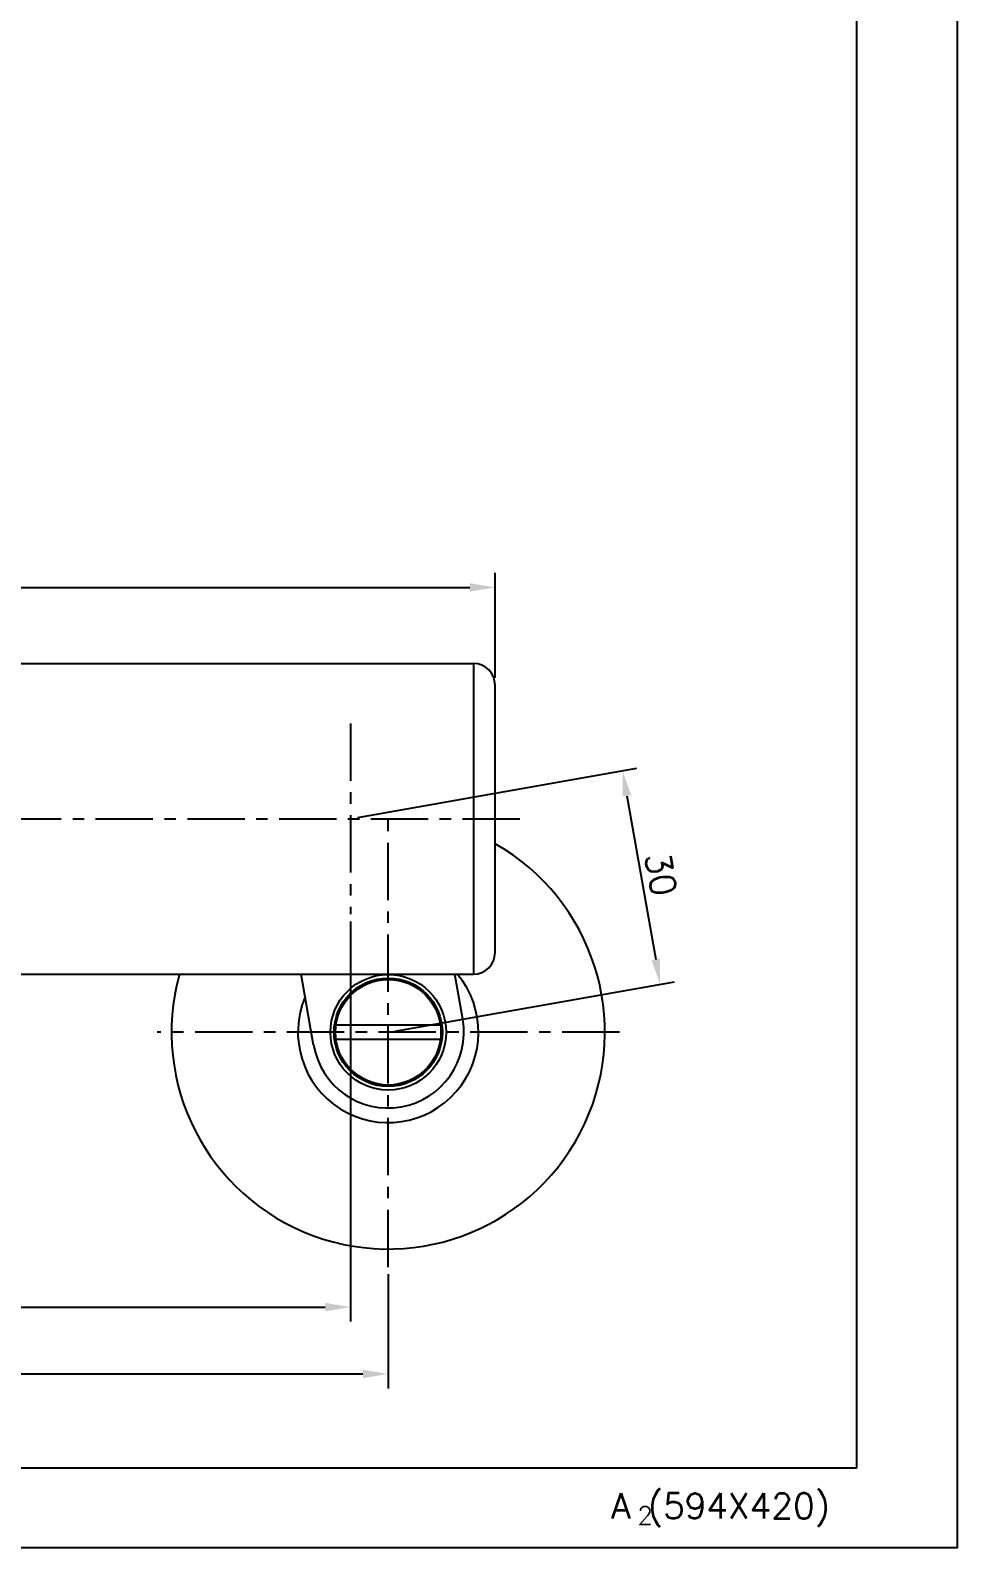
# Model space of a CAD drawing. Header units: millimetres. Extents: x 13335 to 13929, y 3069 to 3489.
# Drawn here: x 13801.1 to 13929.5, y 3069 to 3279 of the extents above; entities that cross this region are included whole.
import ezdxf

# ---------------------------------------------------------------- set-up
doc = ezdxf.new("R2010")
doc.units = ezdxf.units.MM
doc.header["$LTSCALE"] = 0.25
doc.linetypes.add('CENTER', pattern=[50.8, 31.75, -6.35, 6.35, -6.35])
doc.layers.get('0').update_dxf_attribs({"color": 2})
for name, color, linetype in [('08_ALL_FEATURES', 7, 'Continuous'), ('CENTER', 1, 'CENTER'), ('D', 2, 'Continuous'), ('DWG', 7, 'Continuous'), ('TXT', 4, 'Continuous')]:
    doc.layers.add(name, color=color, linetype=linetype)
doc.styles.add('GHS', font='romans.shx', dxfattribs={"height": 3.5, "bigfont": 'ghs.shx'})
doc.dimstyles.new('HONG', dxfattribs={"dimscale": 0, "dimtxt": 3.5, "dimasz": 3.5, "dimexe": 2, "dimexo": 1, "dimgap": 1, "dimtad": 1, "dimdec": 4, "dimdsep": 46, "dimtxsty": 'GHS', "dimcen": 3, "dimclrd": 2, "dimclre": 2, "dimclrt": 2, "dimadec": 0, "dimazin": 0, "dimtfac": 1, "dimtdec": 4, "dimtmove": 0, "dimatfit": 2, "dimfxl": 0, "dimtvp": 1, "dimtolj": 1, "dimarcsym": 0})

# ---------------------------------------------------------------- blocks, each defined once
blk = doc.blocks.new('*D8')
at = {"layer": 'Defpoints', "color": 0}
for p in [(13695.42, 3156.65), (13845.42, 3156.65), (13845.42, 3102.27)]:
    blk.add_point(p, dxfattribs=at)
at = {"layer": 'DWG', "color": 2, "lineweight": -2}
for p, q in [((13695.42, 3155.65), (13695.42, 3100.27)), ((13845.42, 3155.65), (13845.42, 3100.27)), ((13698.92, 3102.27), (13841.92, 3102.27))]:
    blk.add_line(p, q, dxfattribs=at)
at = {"layer": 'DWG', "color": 2}
for points in [[(13698.92, 3102.85), (13698.92, 3101.68), (13695.42, 3102.27)], [(13841.92, 3102.85), (13841.92, 3101.68), (13845.42, 3102.27)]]:
    blk.add_solid(points, dxfattribs=at)
at = {"layer": 'DWG', "color": 2, "insert": (13770.42, 3105.02), "char_height": 3.5, "attachment_point": 5, "style": 'GHS'}
blk.add_mtext('\\A1;150', dxfattribs=at)
blk = doc.blocks.new('*D9')
at = {"layer": 'Defpoints', "color": 0}
for p in [(13690.21, 3107.81), (13850.63, 3107.81), (13850.63, 3093.01)]:
    blk.add_point(p, dxfattribs=at)
at = {"layer": 'DWG', "color": 2, "lineweight": -2}
for p, q in [((13690.21, 3106.81), (13690.21, 3091.01)), ((13850.63, 3106.81), (13850.63, 3091.01)), ((13693.71, 3093.01), (13847.13, 3093.01))]:
    blk.add_line(p, q, dxfattribs=at)
at = {"layer": 'DWG', "color": 2}
for points in [[(13693.71, 3093.59), (13693.71, 3092.43), (13690.21, 3093.01)], [(13847.13, 3093.59), (13847.13, 3092.43), (13850.63, 3093.01)]]:
    blk.add_solid(points, dxfattribs=at)
at = {"layer": 'DWG', "color": 2, "insert": (13770.42, 3095.76), "char_height": 3.5, "attachment_point": 5, "style": 'GHS'}
blk.add_mtext('\\A1;150~180', dxfattribs=at)
blk = doc.blocks.new('*D7')
at = {"layer": 'Defpoints', "color": 0}
for p in [(13845.42, 3169.85), (13888.28, 3146.94), (13850.63, 3140.31)]:
    blk.add_point(p, dxfattribs=at)
at = {"layer": 'DWG', "color": 2, "lineweight": -2}
for p, q in [((13846.41, 3170.02), (13885.04, 3176.84)), ((13883.67, 3173.04), (13887.67, 3150.39)), ((13851.61, 3140.48), (13890.25, 3147.29))]:
    blk.add_line(p, q, dxfattribs=at)
at = {"layer": 'DWG', "color": 2}
for points in [[(13884.25, 3173.14), (13883.1, 3172.94), (13883.07, 3176.49)], [(13888.24, 3150.49), (13887.09, 3150.29), (13888.28, 3146.94)]]:
    blk.add_solid(points, dxfattribs=at)
at = {"layer": 'DWG', "color": 2, "insert": (13888.38, 3162.19), "char_height": 3.5, "attachment_point": 5, "rotation": 280, "style": 'GHS'}
blk.add_mtext('\\A1;30', dxfattribs=at)

msp = doc.modelspace()

# ---------------------------------------------------------------- linework, layer by layer
at = {"linetype": 'Continuous'}
msp.add_lwpolyline([(13335.46723, 3068.97362), (13929.46723, 3068.97362), (13929.46723, 3488.97362), (13335.46723, 3488.97362)], close=True, dxfattribs=at)
at = {"layer": '08_ALL_FEATURES', "color": 7, "linetype": 'Continuous'}
for radius, start, end in [(30, 164.4463202, 60.4608285), (12.5, 156.7976458, 40.0561913), (10.4775, 189.8475259, 9.8471164)]:
    msp.add_arc((13850.62974, 3140.30557), radius, start, end, dxfattribs=at)
at = {"layer": 'CENTER'}
for p, q in [((13845.4203, 3183.0498), (13845.4203, 3156.6498)), ((13670.4203, 3169.8498), (13870.4203, 3169.8498)), ((13850.62974, 3107.80557), (13850.62974, 3169.80557)), ((13882.62974, 3140.30557), (13818.62974, 3140.30557))]:
    msp.add_line(p, q, dxfattribs=at)
at = {"layer": 'D'}
msp.add_circle((13850.62974, 3140.30557), 8, dxfattribs=at)
at = {"layer": 'DWG', "color": 2}
for p, q in [((13865.4203, 3189.34979), (13865.4203, 3203.87331)), ((13790.00622, 3201.87331), (13861.9203, 3201.87331))]:
    msp.add_line(p, q, dxfattribs=at)
at = {"layer": 'DWG'}
for p, q in [((13791.56112, 3191.3498), (13862.4203, 3191.3498)), ((13862.4203, 3191.3498), (13862.4203, 3148.3498)), ((13865.4203, 3151.34982), (13865.4203, 3188.34979)), ((13678.4203, 3148.3498), (13862.4203, 3148.3498)), ((13840.3066, 3138.51371), (13838.59928, 3148.3498)), ((13860.95288, 3142.09743), (13859.86761, 3148.3498)), ((13857.86092, 3141.30557), (13843.39856, 3141.30557)), ((13857.86092, 3139.30557), (13843.39856, 3139.30557))]:
    msp.add_line(p, q, dxfattribs=at)
for radius in [7.5, 7.3]:
    msp.add_circle((13850.62974, 3140.30557), radius, dxfattribs=at)
for centre, start, end in [((13862.4203, 3188.3498), 0, 90), ((13862.4203, 3151.3498), 270, 0)]:
    msp.add_arc(centre, 3, start, end, dxfattribs=at)
at = {"layer": 'DWG', "color": 2}
msp.add_solid([(13861.9203, 3202.45664), (13861.9203, 3201.28997), (13865.4203, 3201.87331)], dxfattribs=at)
at = {"layer": 'TXT', "color": 4}
msp.add_line((13915.46723, 3469.97362), (13915.46723, 3079.97362), dxfattribs=at)
at = {"layer": 'TXT', "color": 4, "linetype": 'Continuous'}
msp.add_line((13915.46723, 3079.97362), (13361.46723, 3079.97362), dxfattribs=at)

# ---------------------------------------------------------------- texts
at = {"color": 7, "style": 'GHS'}
for s, height, p in [('A (594X420)', 3.5, (13881.48107, 3073.00052)), ('2', 2.5, (13885.13476, 3072.16855))]:
    msp.add_text(s, height=height, dxfattribs=at).set_placement(p)

# ---------------------------------------------------------------- dimensions: what is measured, and where the dimension line sits
at = {"layer": 'DWG'}
dim = msp.add_aligned_dim(p1=(13845.4203, 3169.8498), p2=(13850.62974, 3140.30557), distance=38.22705, dimstyle='HONG', override={"dimscale": 1, "dimatfit": 3, "dimarcsym": 1}, dxfattribs=at)
dim.commit()
dim.dimension.update_dxf_attribs({"geometry": '*D7', "text_midpoint": (13888.37954, 3162.19328)})
dim = msp.add_linear_dim(base=(13845.4203, 3102.26664), p1=(13695.4203, 3156.6498), p2=(13845.4203, 3156.6498), dimstyle='HONG', override={"dimscale": 1, "dimatfit": 3, "dimarcsym": 1}, dxfattribs=at)
dim.commit()
dim.dimension.update_dxf_attribs({"geometry": '*D8', "text_midpoint": (13770.4203, 3102.26664), "dimtype": 128})
dim = msp.add_linear_dim(base=(13850.62974, 3093.00971), p1=(13690.21085, 3107.80557), p2=(13850.62974, 3107.80557), text='150~180', dimstyle='HONG', override={"dimscale": 1, "dimatfit": 3, "dimarcsym": 1}, dxfattribs=at)
dim.commit()
dim.dimension.update_dxf_attribs({"geometry": '*D9', "text_midpoint": (13770.42028, 3093.00971), "dimtype": 128})

doc.saveas('drawing.dxf')
